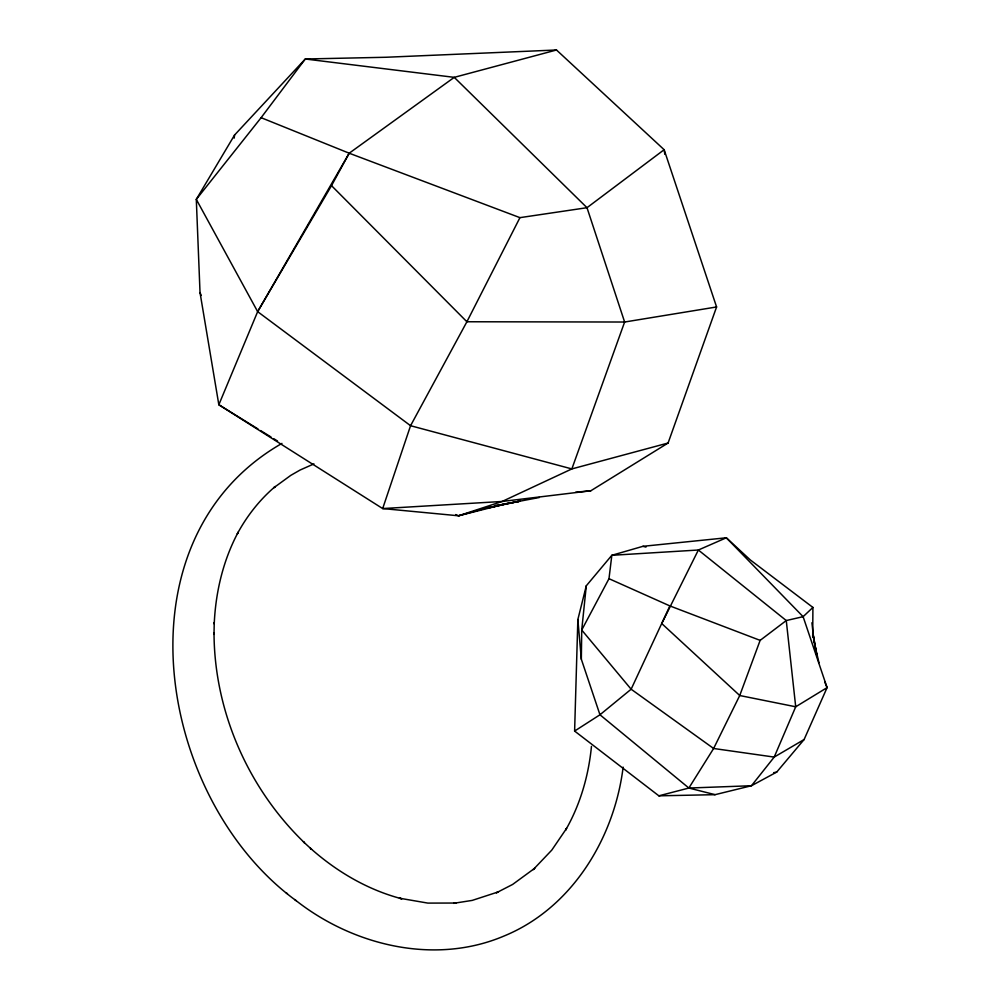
<?xml version="1.0" encoding="UTF-8"?>
<svg xmlns="http://www.w3.org/2000/svg" width="1000" height="1000" viewBox="0 0 1000 1000"><rect width="100%" height="100%" fill="white"/><g stroke="black" fill="none" stroke-linecap="round" stroke-linejoin="round"><path stroke-width="1.5" d="M812.7 637L812.913 607.438L750.387 560L726.325 537.788L642.962 546.312L611.825 555.3L586.287 585.8L577.85 619.575L574.612 731.062L658.863 795.825L715.075 794.675L751.462 785.738L776.712 772.087L804.1 739.538L827.087 687.625L803.112 616.675L726.325 537.788L698.363 550.013L611.825 555.3L608.987 578.688L581.725 630.025L581.337 659.237L599.963 714.775L688.863 788.037L715.075 794.675M586.287 585.8L581.725 630.025L631.138 689.212L713.625 748.487L774.2 757.087L804.1 739.538M591.462 746.4C588.6 775.638 580.3 804.513 565.638 830.062L566.562 828.425L551.775 850.125L533.2 869.638L534.8 868.213L512.638 884.438L496.337 892.812L498.488 891.838L472.225 900.4L453.663 903.312L456.225 903.037L427.863 903.1L399.425 898.2L401.863 898.812C367.75 889.938 336.613 871.575 310.387 848.238L311.537 849.287L303.45 841.838L304.513 842.8C248.238 788.6 214.288 711.363 214.025 633.088L214 634.4L214.25 622.537L214.225 623.925C215.625 592.112 223.137 560.312 238.225 532.137L237.325 533.8C246.988 515.925 259.725 499.688 275.225 486.5L273.788 487.762L290.775 475.375L300.087 470.037L313.938 463.9M234.188 138.1L234.575 135.025L305.287 59L385.925 57.263L556.5 50L664.137 149.713L716.587 306.962L668.088 443.025L590.837 490.763L502.113 501.475L382.675 508.562L218.837 404.75L200.025 292.587L196.3 199.375L234.575 135.025M623.138 767.125C614.375 838.062 572.013 908.112 504.113 935.987C434.588 965.562 352.325 945.45 294.738 899.562M812.913 607.438L803.112 616.675L786.263 620.55L760.138 640.375L739.737 695.525L713.625 748.487L688.863 788.037L658.863 795.825M556.5 50L454.25 77.35L349.2 153.212L257.65 311.65L218.837 404.75L257.975 428.95M688.863 788.037L751.462 785.738L774.2 757.087L795.713 706.787L786.263 620.55L698.363 550.013L661.737 623.538L739.737 695.525L795.713 706.787L827.087 687.625L824.762 682.013M760.138 640.375L669.887 605.925L631.138 689.212L599.963 714.775L574.612 731.062M664.825 154.338L664.137 149.713L587 207.7L519.938 217.65L466.9 321.763L410.562 425.712L382.675 508.562L458.525 515.788L506.512 503.675L520.237 501.112L488.15 507.912L506.512 503.675M668.088 443.025L571.85 468.925L410.562 425.712L257.65 311.65L331.512 185.65L349.2 153.212L519.938 217.65M257.65 311.65L196.3 199.375L261.112 117.688L305.287 59L454.25 77.35L587 207.7L624.625 322.025L571.85 468.925L502.113 501.475L458.525 515.788L455.688 514.562M281.95 443.4C114.275 539.438 156.637 798.913 296.137 900.675M458.525 515.788L491.213 506.675M494.188 505.85L498.65 504.613M773.688 772.675L776.712 772.087M520.237 501.112L500.462 504.862L539.375 497.488M716.587 306.962L624.625 322.025L466.9 321.763L331.512 185.65M575.612 492.25L590.837 490.763M642.962 546.312L645.975 547.087M261.112 117.688L349.2 153.212M608.987 578.688L669.887 605.925M260.587 430.562L271.025 437.013M273.637 438.625L277.55 441.05M286.137 892.7L287.45 893.75M200.025 292.587L201.225 295.45M818.962 662.688L813.925 641.125L811.925 622.75M577.85 619.575L581.337 659.237M816.838 655.512L813.337 635.662L816.838 655.512"/></g></svg>
